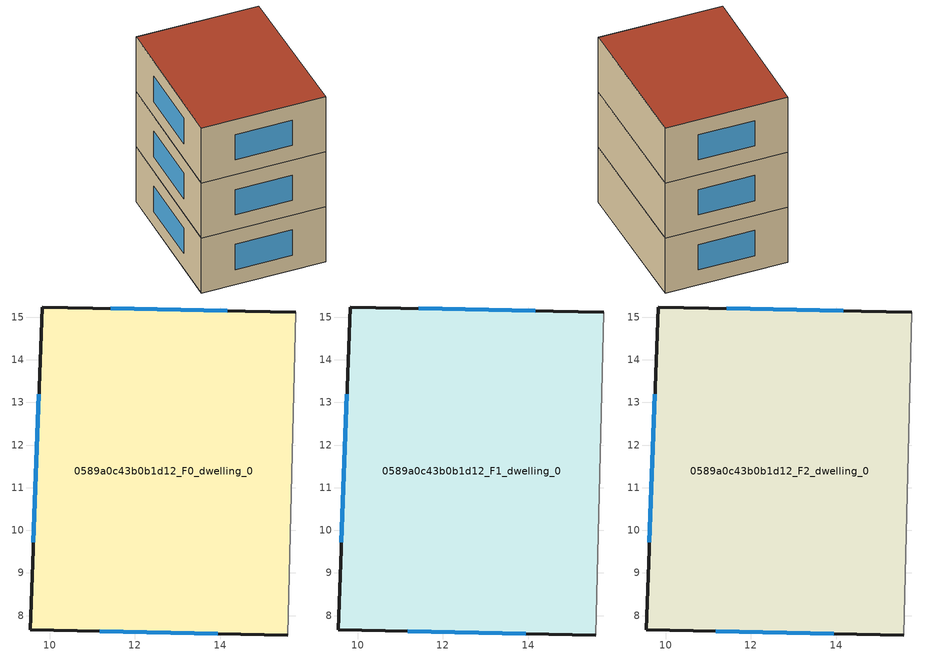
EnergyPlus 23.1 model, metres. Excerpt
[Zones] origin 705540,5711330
0589a0c43b0b1d12_F0_dwelling_0
 floor ground (EU_floor_Construction): 15.78,15.11 15.58,7.54 9.55,7.67 9.82,15.24 z0
 wall outside (EU_wall_Construction): 15.78,15.11 9.82,15.24 9.55,7.67 15.58,7.54 z0:3
 wall adiabatic (EU_wall_Construction): 15.58,7.54 15.78,15.11 z0:3
 window (EU_Window_Construction): 14.17,15.15 11.43,15.2 / 11.18,7.63 13.95,7.58 / 9.75,13.19 9.62,9.71 z0.81:2.19
0589a0c43b0b1d12_F1_dwelling_0
 floor to 0589a0c43b0b1d12_F0_dwelling_0 (EU_floor_Construction): 15.78,15.11 15.58,7.54 9.55,7.67 9.82,15.24 z3
 wall outside (EU_wall_Construction): 15.78,15.11 9.82,15.24 9.55,7.67 15.58,7.54 z3:6
 wall adiabatic (EU_wall_Construction): 15.58,7.54 15.78,15.11 z3:6
 window (EU_Window_Construction): 14.17,15.15 11.43,15.2 / 11.18,7.63 13.95,7.58 / 9.75,13.19 9.62,9.71 z3.81:5.19
0589a0c43b0b1d12_F2_dwelling_0
 floor to 0589a0c43b0b1d12_F1_dwelling_0 (EU_floor_Construction): 15.78,15.11 15.58,7.54 9.55,7.67 9.82,15.24 z6
 wall outside (EU_wall_Construction): 15.78,15.11 9.82,15.24 9.55,7.67 15.58,7.54 z6:9
 wall adiabatic (EU_wall_Construction): 15.58,7.54 15.78,15.11 z6:9
 window (EU_Window_Construction): 14.17,15.15 11.43,15.2 / 11.18,7.63 13.95,7.58 / 9.75,13.19 9.62,9.71 z6.81:8.19
 roof outside (EU_roof_Construction): 15.58,7.54 15.78,15.11 9.82,15.24 9.55,7.67 z9
[Building]
EU S2 Campaign: North Axis=0; Terrain=City; Solar Distribution=FullExterior
[Site:Location]
London: Latitude=51.5; Longitude=-0.5; Time Zone=0; Elevation=25
[SizingPeriod:WeatherFileDays]
AnnualSizingPeriod: Begin Month=1; Begin Day of Month=1; End Month=12; End Day of Month=31; Day of Week for Start Day=Monday; Use Weather File Daylight Saving Period=No; Use Weather File Rain and Snow Indicators=No
[MATERIAL]
EU_InternalMass_Material: Roughness=MediumRough; Thickness=0.1; Conductivity=1; Density=1800; Specific Heat=900; Thermal Absorptance=0.9; Solar Absorptance=0.7; Visible Absorptance=0.7
[MATERIAL:NOMASS] Roughness=MediumRough; Thermal Absorptance=0.9; Solar Absorptance=0.7; Visible Absorptance=0.7
Name | Thermal Resistance
EU_wall_NoMass | 0.727863
EU_roof_NoMass | 0.773354
EU_floor_NoMass | 1.79329
[WINDOWMATERIAL:SIMPLEGLAZINGSYSTEM]
EU_Window_SimpleGlazing: UFactor=2.58614; Solar Heat Gain Coefficient=0.76; Visible Transmittance=0.76
[CONSTRUCTION]
EU_wall_Construction: EU_wall_NoMass
EU_roof_Construction: EU_roof_NoMass
EU_floor_Construction: EU_floor_NoMass
EU_Window_Construction: EU_Window_SimpleGlazing
EU_InternalMass_Construction: EU_InternalMass_Material
[ZONE] Type=1; Multiplier=1; Ceiling Height=autocalculate; Floor Area=autocalculate; Part of Total Floor Area=Yes
Name | Volume
0589a0c43b0b1d12_F0_dwelling_0 | 136.232
0589a0c43b0b1d12_F1_dwelling_0; 0589a0c43b0b1d12_F2_dwelling_0 | 136.231
[INTERNALMASS] Construction=EU_InternalMass_Construction; Surface Area=45.4107
Name | Zone or ZoneList
0589a0c43b0b1d12_F0_dwelling_0_EU_InternalMass | 0589a0c43b0b1d12_F0_dwelling_0
0589a0c43b0b1d12_F1_dwelling_0_EU_InternalMass | 0589a0c43b0b1d12_F1_dwelling_0
0589a0c43b0b1d12_F2_dwelling_0_EU_InternalMass | 0589a0c43b0b1d12_F2_dwelling_0
[OTHEREQUIPMENT] Fuel Type=Electricity; Design Level Calculation Method=Watts/Area; Power per Zone Floor Area=1; Fraction Latent=0; Fraction Radiant=0; Fraction Lost=0; Carbon Dioxide Generation Rate=0; EndUse Subcategory=EU_Step8_InternalGains
Name | Zone or ZoneList or Space or SpaceList | Schedule
EU_Step8_InternalGain_0589a0c43b0b1d12_F0_dwelling_0_f000 | 0589a0c43b0b1d12_F0_dwelling_0 | EU_Step8_GainSchedule_0589a0c43b0b1d12_F0_dwelling_0_f000
EU_Step8_InternalGain_0589a0c43b0b1d12_F1_dwelling_0_f000 | 0589a0c43b0b1d12_F1_dwelling_0 | EU_Step8_GainSchedule_0589a0c43b0b1d12_F1_dwelling_0_f000
EU_Step8_InternalGain_0589a0c43b0b1d12_F2_dwelling_0_f000 | 0589a0c43b0b1d12_F2_dwelling_0 | EU_Step8_GainSchedule_0589a0c43b0b1d12_F2_dwelling_0_f000
[ZONEVENTILATION:DESIGNFLOWRATE] Schedule=EU_AlwaysOn; Design Flow Rate Calculation Method=AirChanges/Hour; Air Changes per Hour=0.484901; Ventilation Type=Natural; Fan Pressure Rise=0; Fan Total Efficiency=1; Constant Term Coefficient=1; Temperature Term Coefficient=0; Velocity Term Coefficient=0; Velocity Squared Term Coefficient=0; Minimum Indoor Temperature=-100; Maximum Indoor Temperature=100; Delta Temperature=-100; Minimum Outdoor Temperature=-100; Maximum Outdoor Temperature=100; Maximum Wind Speed=40
Name | Zone or ZoneList or Space or SpaceList
EU_ConstantAir_0589a0c43b0b1d12_F0_dwelling_0 | 0589a0c43b0b1d12_F0_dwelling_0
EU_ConstantAir_0589a0c43b0b1d12_F1_dwelling_0 | 0589a0c43b0b1d12_F1_dwelling_0
EU_ConstantAir_0589a0c43b0b1d12_F2_dwelling_0 | 0589a0c43b0b1d12_F2_dwelling_0
[HVACTEMPLATE:THERMOSTAT] Constant Heating Setpoint=20; Constant Cooling Setpoint=50
EU_HeatOnly_0589a0c43b0b1d12_F0_dwelling_0; EU_HeatOnly_0589a0c43b0b1d12_F1_dwelling_0; EU_HeatOnly_0589a0c43b0b1d12_F2_dwelling_0
[HVACTEMPLATE:ZONE:IDEALLOADSAIRSYSTEM] System Availability Schedule=EU_AlwaysOn; Maximum Heating Supply Air Temperature=50; Minimum Cooling Supply Air Temperature=13; Maximum Heating Supply Air Humidity Ratio=0.0156; Minimum Cooling Supply Air Humidity Ratio=0.0077; Heating Limit=NoLimit; Cooling Limit=NoLimit; Heating Availability Schedule=EU_AlwaysOn; Cooling Availability Schedule=EU_CoolingOff; Dehumidification Control Type=ConstantSensibleHeatRatio; Cooling Sensible Heat Ratio=0.7; Dehumidification Setpoint=60; Humidification Control Type=None; Humidification Setpoint=30; Outdoor Air Method=None; Outdoor Air Flow Rate per Person=0.00944; Outdoor Air Flow Rate per Zone Floor Area=0; Outdoor Air Flow Rate per Zone=0; Demand Controlled Ventilation Type=None; Outdoor Air Economizer Type=NoEconomizer; Heat Recovery Type=None; Sensible Heat Recovery Effectiveness=0.7; Latent Heat Recovery Effectiveness=0.65
Name | Template Thermostat
0589a0c43b0b1d12_F0_dwelling_0 | EU_HeatOnly_0589a0c43b0b1d12_F0_dwelling_0
0589a0c43b0b1d12_F1_dwelling_0 | EU_HeatOnly_0589a0c43b0b1d12_F1_dwelling_0
0589a0c43b0b1d12_F2_dwelling_0 | EU_HeatOnly_0589a0c43b0b1d12_F2_dwelling_0
[SIZING:ZONE] Zone Cooling Design Supply Air Temperature Input Method=SupplyAirTemperature; Zone Cooling Design Supply Air Temperature=13; Zone Heating Design Supply Air Temperature Input Method=SupplyAirTemperature; Zone Heating Design Supply Air Temperature=50; Zone Cooling Design Supply Air Humidity Ratio=0.008; Zone Heating Design Supply Air Humidity Ratio=0.008; Cooling Design Air Flow Method=DesignDay; Cooling Design Air Flow Rate=0; Cooling Minimum Air Flow per Zone Floor Area=0.000762; Cooling Minimum Air Flow=0; Cooling Minimum Air Flow Fraction=0.2; Heating Design Air Flow Method=DesignDay; Heating Design Air Flow Rate=0; Heating Maximum Air Flow per Zone Floor Area=0.002032; Heating Maximum Air Flow=0.141576; Heating Maximum Air Flow Fraction=0.3; Account for Dedicated Outdoor Air System=No; Dedicated Outdoor Air System Control Strategy=NeutralSupplyAir; Dedicated Outdoor Air Low Setpoint Temperature for Design=autosize; Dedicated Outdoor Air High Setpoint Temperature for Design=autosize; Zone Load Sizing Method=Sensible Load Only No Latent Load; Zone Latent Cooling Design Supply Air Humidity Ratio Input Method=HumidityRatioDifference; Zone Cooling Design Supply Air Humidity Ratio Difference=0.005; Zone Latent Heating Design Supply Air Humidity Ratio Input Method=HumidityRatioDifference; Zone Humidification Design Supply Air Humidity Ratio Difference=0.005
0589a0c43b0b1d12_F0_dwelling_0; 0589a0c43b0b1d12_F1_dwelling_0; 0589a0c43b0b1d12_F2_dwelling_0
[SCHEDULE:CONSTANT]
Name | Hourly Value
EU_AlwaysOn | 1
EU_CoolingOff | 0
[SCHEDULE:FILE] Column Number=1; Rows to Skip at Top=0; Number of Hours of Data=8760; Column Separator=Comma; Interpolate to Timestep=No; Minutes per Item=60; Adjust Schedule for Daylight Savings=Yes
Name | File
EU_Step8_GainSchedule_0589a0c43b0b1d12_F0_dwelling_0_f000 | ../../schedules/0589a0c43b0b1d12/0589a0c43b0b1d12_F0_dwelling_0_f000_gain.csv
EU_Step8_GainSchedule_0589a0c43b0b1d12_F1_dwelling_0_f000 | ../../schedules/0589a0c43b0b1d12/0589a0c43b0b1d12_F1_dwelling_0_f000_gain.csv
EU_Step8_GainSchedule_0589a0c43b0b1d12_F2_dwelling_0_f000 | ../../schedules/0589a0c43b0b1d12/0589a0c43b0b1d12_F2_dwelling_0_f000_gain.csv
